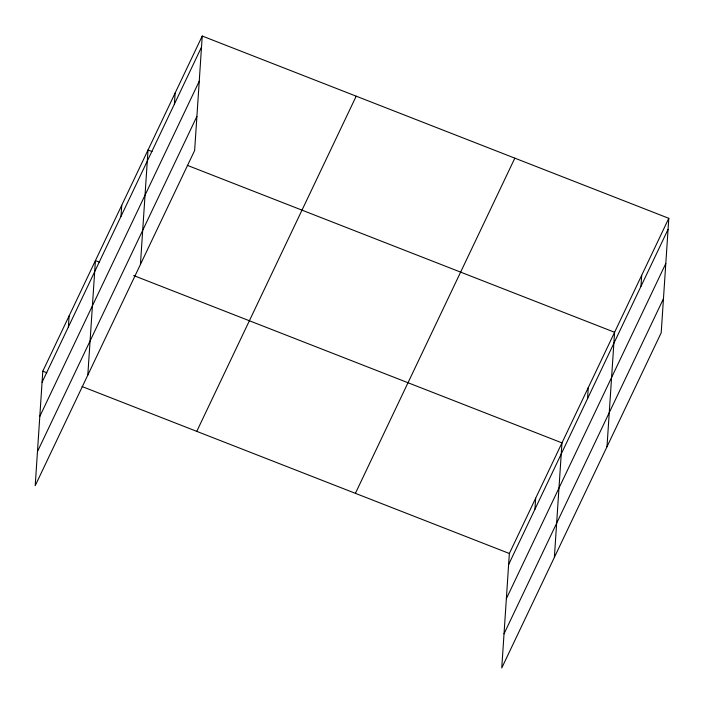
<?xml version="1.0" encoding="UTF-8"?>
<svg xmlns="http://www.w3.org/2000/svg" width="704" height="704" viewBox="0 0 704 704"><rect width="100%" height="100%" fill="white"/><g stroke="black" fill="none" stroke-linecap="round" stroke-linejoin="round"><path stroke-width="1.06" d="M202.242 36.027L42.803 371.21L35.2 485.69L194.638 150.506L202.242 36.027L668.8 218.31L661.197 332.79L501.758 667.973L509.362 553.494L668.8 218.31M68.376 326.973L69.115 315.902M87.815 375.074L95.418 260.594L99.44 262.17M120.991 216.366L121.73 205.295M140.43 264.466L148.034 149.987L152.055 151.562M174.407 104.078L175.138 93.007M534.934 509.256L535.665 498.186M554.374 557.366L561.977 442.886L133.654 275.537M587.55 398.649L588.28 387.578M606.989 446.75L614.592 332.279L187.282 165.326M640.957 286.37L641.696 275.29M42.064 382.281L201.511 47.098M39.802 416.407L199.241 81.224M37.47 451.563L196.909 116.38M196.768 431.358L356.206 96.184M355.397 493.337L514.835 158.162M508.622 564.564L668.061 229.39M506.361 598.69L665.799 263.507M504.02 633.846L663.467 298.672M42.803 371.21L46.825 372.777M82.051 386.54L509.362 553.494"/></g></svg>
